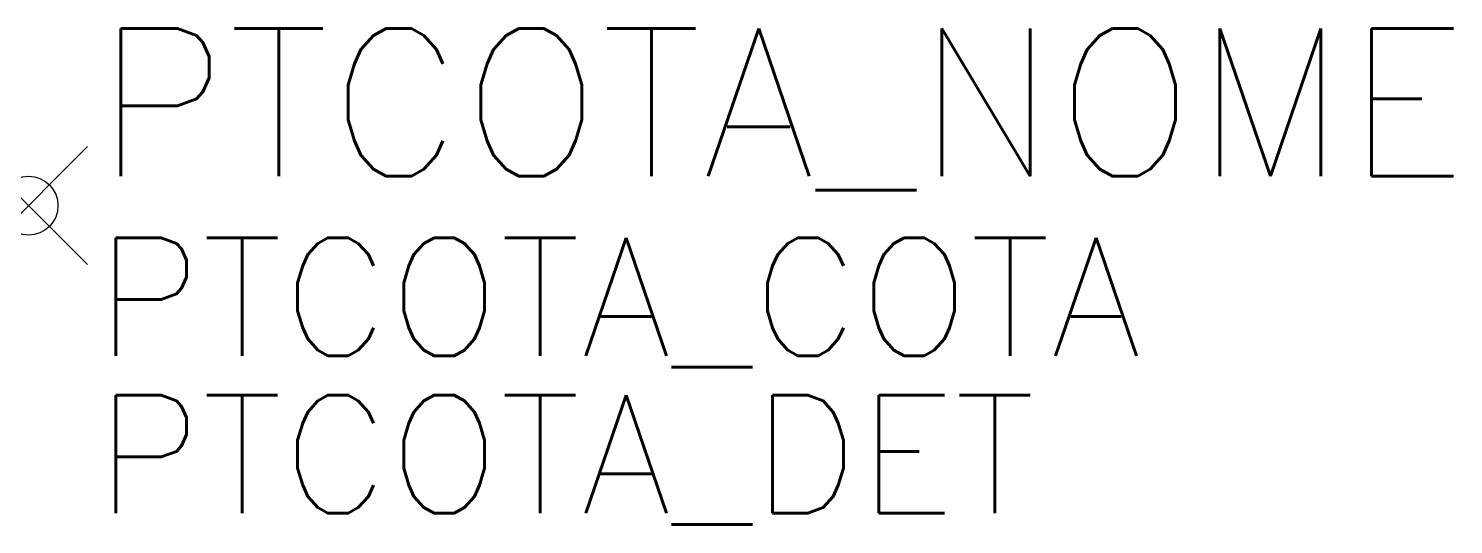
# Model space of a CAD drawing. Extents: x 137.98 to 140.4, y 171.78 to 172.62.
import ezdxf

# ---------------------------------------------------------------- set-up
doc = ezdxf.new("R2010")
doc.units = 0
doc.header["$MEASUREMENT"] = 0
doc.header["$PDMODE"] = 35
doc.header["$PDSIZE"] = 0.1
for name, color, linetype in [('PTCOTA_COTA', 3, 'CONTINUOUS'), ('PTCOTA_NOME', 4, 'CONTINUOUS'), ('PTCOTA_PONTO', 4, 'CONTINUOUS')]:
    doc.layers.add(name, color=color, linetype=linetype)
doc.styles.add('T20', font='romans.shx', dxfattribs={"height": 0.2})
doc.styles.add('T25', font='romans.shx', dxfattribs={"height": 0.25})

msp = doc.modelspace()

# ---------------------------------------------------------------- linework, layer by layer
at = {"layer": 'PTCOTA_PONTO', "color": 2}
msp.add_point((137.9779, 172.3233), dxfattribs=at)

# ---------------------------------------------------------------- texts
at = {"layer": 'PTCOTA_COTA', "color": 2, "style": 'T20'}
msp.add_attdef('PTCOTA_COTA', (138.0916, 172.0689), '', height=0.2, dxfattribs=at)
at = {"layer": 'PTCOTA_NOME', "color": 3, "style": 'T25'}
msp.add_attdef('PTCOTA_NOME', (138.0916, 172.3733), '', height=0.25, dxfattribs=at)
at = {"layer": 'PTCOTA_PONTO', "color": 2, "style": 'T20', "flags": 1}
msp.add_attdef('PTCOTA_DET', (138.0916, 171.8022), '', height=0.2, dxfattribs=at)

doc.saveas('drawing.dxf')
